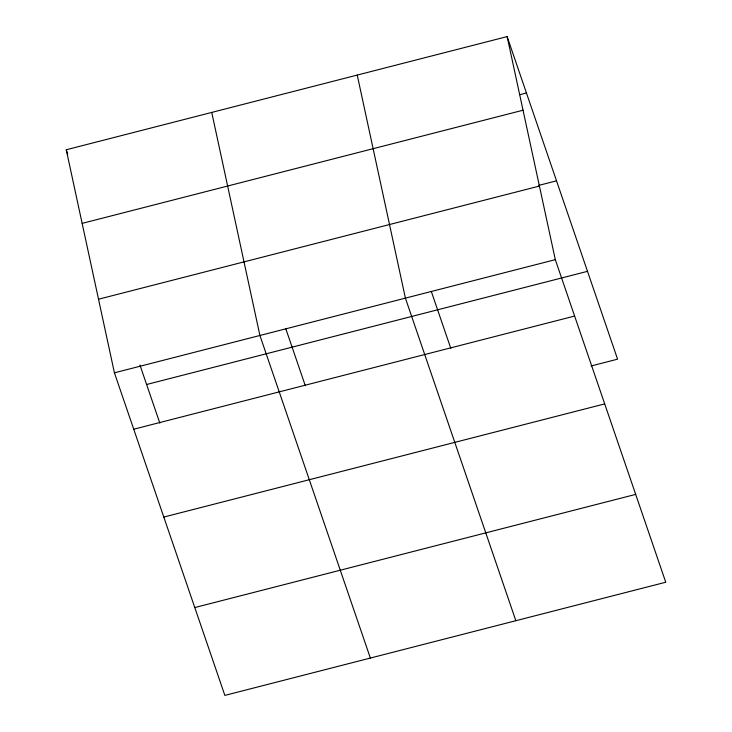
<?xml version="1.0" encoding="UTF-8"?>
<svg xmlns="http://www.w3.org/2000/svg" width="732" height="732" viewBox="0 0 732 732"><rect width="100%" height="100%" fill="white"/><g stroke="black" fill="none" stroke-linecap="round" stroke-linejoin="round"><path stroke-width="1.1" d="M507.139 36.6L555.313 259.659L665.754 582.233L224.861 695.4L114.421 372.826L66.246 149.767L507.139 36.6L617.579 359.174L591.127 365.963M519.83 94.693L526.445 92.991M82.14 223.379L523.041 110.212M538.889 185.361L556.521 180.831M98.518 299.223L539.42 186.056M114.421 372.826L555.313 259.659M146.61 384.501L587.503 271.334M133.727 429.227L574.629 316.059M163.803 517.067L604.696 403.899M194.785 607.56L635.687 494.393M431.331 291.492L450.802 348.368M515.85 620.709L405.409 298.144L357.234 75.076M285.837 328.842L305.308 385.718M370.355 658.059L259.915 335.485L211.74 112.426M66.246 149.767L67.701 154.022M139.968 365.103L159.814 423.059"/></g></svg>
